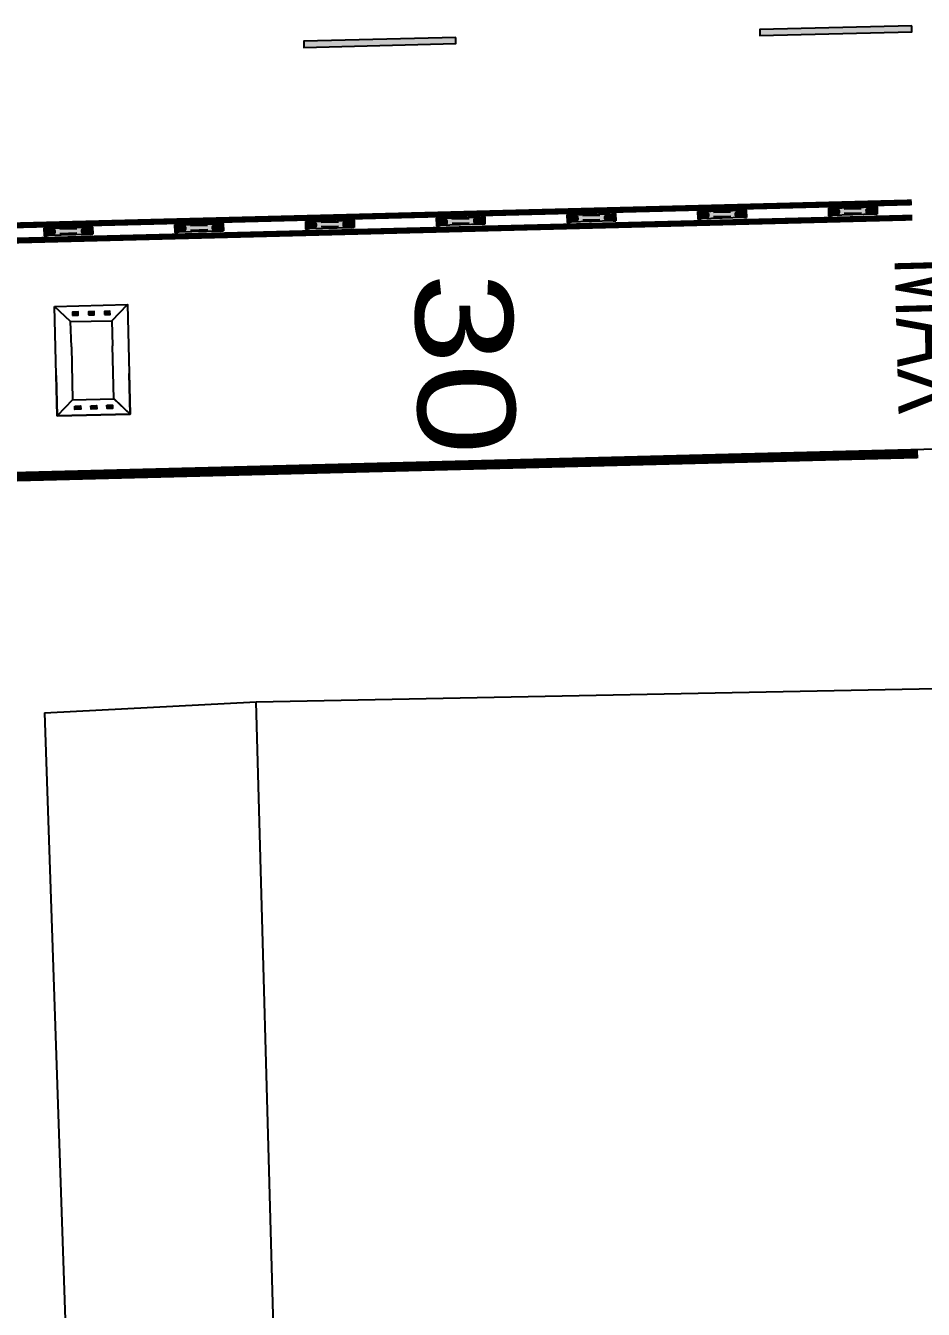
# Model space of a CAD drawing. Header units: metres. Extents: x 668617 to 675126, y 2286318 to 2293677.
# Drawn here: x 669958.98 to 669973.74, y 2287208.99 to 2287230.09 of the extents above; entities that cross this region are included whole.
import ezdxf
from ezdxf.enums import TextEntityAlignment as Align

# ---------------------------------------------------------------- set-up
doc = ezdxf.new("R2010")
doc.units = ezdxf.units.M
doc.header["$MEASUREMENT"] = 0
for name, color, linetype in [('DMTG-D-CONFIBUS', 1, 'Continuous'), ('DMTG-M-REDUCTOR', 252, 'Continuous'), ('DMTG-PB-BANQUETAS', 251, 'Continuous'), ('DMTG-PB-LOTIFICACION', 253, 'Continuous'), ('DMTG-SH-LEYENDA VELOCIDAD', 252, 'Continuous'), ('DMTG-SH-LINEA DISCONTINUA', 252, 'Continuous'), ('DMTG-SH-LINEA DOBLE', 252, 'Continuous'), ('DMTG-SH-LINEA GUARNICION', 40, 'Continuous')]:
    doc.layers.add(name, color=color, linetype=linetype)
doc.styles.add('Arial', font='arial.ttf')

# ---------------------------------------------------------------- blocks, each defined once
blk = doc.blocks.new('*U26')
at = {"ltscale": 0.1, "true_color": 0xf8d731}
h = blk.add_hatch(color=40, dxfattribs=at)
h.dxf.hatch_style = 1
h.paths.add_polyline_path([(0, -0.115), (0, -0.235), (0.163, -0.197, 0.348227), (0.171, -0.187), (0.171, -0.163, 0.348227), (0.163, -0.153)])
h.paths.add_polyline_path([(0.151, -0.171), (0.151, -0.179), (0.02, -0.21), (0.02, -0.14)], flags=16)
at = {"lineweight": 60}
h = blk.add_hatch(color=72, dxfattribs=at)
h.dxf.hatch_style = 1
h.paths.add_polyline_path([(0.02, -0.21), (0.151, -0.179), (0.151, -0.171), (0.02, -0.14)])
at = {"ltscale": 0.1, "true_color": 0xf8d731}
h = blk.add_hatch(color=40, dxfattribs=at)
h.dxf.hatch_style = 1
h.set_gradient(color1=(248, 153, 30), color2=(248, 215, 49), rotation=90, name='CYLINDER')
h.paths.add_polyline_path([(0.756, -0.235), (0.632, -0.207, -0.349253), (0.617, -0.187), (0.617, -0.163, -0.000038), (0.617, -0.163, -0.349253), (0.632, -0.143), (0.756, -0.115), (0.044, -0.115), (0.165, -0.143, -0.348227), (0.181, -0.163), (0.181, -0.187, -0.348227), (0.165, -0.207), (0.044, -0.235)])
h = blk.add_hatch(color=40, dxfattribs=at)
h.dxf.hatch_style = 1
h.paths.add_polyline_path([(0.634, -0.153, 0.349253), (0.627, -0.163), (0.627, -0.187, 0.349253), (0.634, -0.197), (0.8, -0.235), (0.8, -0.115)])
h.paths.add_polyline_path([(0.78, -0.14), (0.647, -0.171), (0.647, -0.179), (0.78, -0.21)], flags=16)
at = {"lineweight": 60}
h = blk.add_hatch(color=22, dxfattribs=at)
h.dxf.hatch_style = 1
h.paths.add_polyline_path([(0.647, -0.179), (0.78, -0.21), (0.78, -0.14), (0.647, -0.171)])
at = {"color": 40, "true_color": 0xf8d731}
for points in [[(0, -0.115), (0, -0.235), (0.163, -0.197, 0.348227), (0.171, -0.187), (0.171, -0.163, 0.348227), (0.163, -0.153)], [(0.617, -0.163), (0.617, -0.187, 0.349253), (0.632, -0.207), (0.756, -0.235), (0.044, -0.235), (0.165, -0.207, 0.348227), (0.181, -0.187), (0.181, -0.163, 0.348227), (0.165, -0.143), (0.044, -0.115), (0.756, -0.115), (0.632, -0.143, 0.349253), (0.617, -0.163, 0.000038)], [(0.8, -0.235), (0.634, -0.197, -0.349253), (0.627, -0.187), (0.627, -0.163, -0.349253), (0.634, -0.153), (0.8, -0.115)]]:
    blk.add_lwpolyline(points, format="xyb", close=True, dxfattribs=at)
for points in [[(0.044, -0.115), (0, -0.115)], [(0.756, -0.115), (0.8, -0.115)], [(0, -0.235), (0.044, -0.235)], [(0.756, -0.235), (0.8, -0.235)]]:
    blk.add_lwpolyline(points, dxfattribs=at)
for points in [[(0.02, -0.14), (0.02, -0.21), (0.151, -0.179), (0.151, -0.171)], [(0.78, -0.21), (0.647, -0.179), (0.647, -0.171), (0.78, -0.14)]]:
    blk.add_lwpolyline(points, close=True, dxfattribs=at)
at = {"color": 1, "ltscale": 0.1}
for points in [[(0.541, -0.139), (0.259, -0.139)], [(0.541, -0.211), (0.259, -0.211)]]:
    blk.add_lwpolyline(points, dxfattribs=at)
blk = doc.blocks.new('*U204')
at = {"layer": 'DMTG-SH-LEYENDA VELOCIDAD', "style": 'Arial', "width": 0.538005}
blk.add_text('MAX', height=1.6, rotation=0.104, dxfattribs=at).set_placement((-0.086, 7.915), (2.52, 7.919), align=Align.FIT)
at = {"layer": 'DMTG-SH-LEYENDA VELOCIDAD', "style": 'Arial', "width": 0.593132}
blk.add_attdef('VEL', text='', height=1.6, dxfattribs=at).set_placement((-0.006, 0), (2.5, 0), align=Align.FIT)
blk = doc.blocks.new('*U156')
for points in [[(87.478, 2.053), (89.977, 2.113), (89.975, 2.213), (87.476, 2.153)], [(79.98, 1.873), (82.479, 1.933), (82.477, 2.033), (79.978, 1.973)]]:
    blk.add_hatch(color=252).paths.add_polyline_path(points)
for points in [[(87.478, 2.053), (89.977, 2.113), (89.975, 2.213), (87.476, 2.153)], [(79.98, 1.873), (82.479, 1.933), (82.477, 2.033), (79.978, 1.973)]]:
    blk.add_lwpolyline(points, close=True)
blk = doc.blocks.new('*U226')
at = {"ltscale": 0.1, "true_color": 0xf8d731}
h = blk.add_hatch(color=40, dxfattribs=at)
h.dxf.hatch_style = 1
h.paths.add_polyline_path([(0.294, 0.357), (0.388, 0.356), (0.388, 0.41), (0.294, 0.411)])
h = blk.add_hatch(color=40, dxfattribs=at)
h.dxf.hatch_style = 1
h.paths.add_polyline_path([(0.558, 0.356), (0.651, 0.355), (0.652, 0.409), (0.558, 0.41)])
h = blk.add_hatch(color=40, dxfattribs=at)
h.dxf.hatch_style = 1
h.paths.add_polyline_path([(0.821, 0.355), (0.915, 0.354), (0.915, 0.408), (0.822, 0.409)])
h = blk.add_hatch(color=40, dxfattribs=at)
h.dxf.hatch_style = 1
h.paths.add_polyline_path([(0.294, -1.137), (0.388, -1.136), (0.388, -1.19), (0.294, -1.191)])
h = blk.add_hatch(color=40, dxfattribs=at)
h.dxf.hatch_style = 1
h.paths.add_polyline_path([(0.558, -1.136), (0.651, -1.135), (0.652, -1.189), (0.558, -1.19)])
h = blk.add_hatch(color=40, dxfattribs=at)
h.dxf.hatch_style = 1
h.paths.add_polyline_path([(0.821, -1.135), (0.915, -1.134), (0.915, -1.188), (0.822, -1.189)])
at = {"linetype": 'Continuous'}
for p, q in [((0.259, 0.254), (0, 0.51)), ((0.939, 0.251), (1.2, 0.51)), ((0.259, -1.034), (0, -1.29)), ((0.939, -1.031), (1.2, -1.29))]:
    blk.add_line(p, q, dxfattribs=at)
at = {"ltscale": 0.1}
blk.add_lwpolyline([(0, 0.51), (1.2, 0.51), (1.2, -1.29), (0, -1.29)], close=True, dxfattribs=at)
at = {"linetype": 'Continuous'}
for points in [[(0.259, 0.254), (0, 0.51)], [(0.939, 0.249), (1.2, 0.51)], [(0.263, -0.159), (0.259, 0.254), (0.939, 0.251), (0.937, -0.162)], [(0.263, -0.159), (0.259, -1.034), (0.939, -1.031), (0.937, -0.162)], [(0, -0.622), (0, -1.29), (1.2, -1.29), (1.2, -0.62)], [(0.259, -1.034), (0, -1.29)], [(0.939, -1.029), (1.2, -1.29)]]:
    blk.add_lwpolyline(points, dxfattribs=at)
at = {"color": 40, "ltscale": 0.1, "true_color": 0xf8d731}
for points in [[(0.294, 0.357), (0.388, 0.356), (0.388, 0.41), (0.294, 0.411)], [(0.558, 0.356), (0.651, 0.355), (0.652, 0.409), (0.558, 0.41)], [(0.821, 0.355), (0.91, 0.354), (0.91, 0.408), (0.822, 0.409)], [(0.294, -1.137), (0.388, -1.136), (0.388, -1.19), (0.294, -1.191)], [(0.558, -1.136), (0.651, -1.135), (0.652, -1.189), (0.558, -1.19)], [(0.821, -1.135), (0.91, -1.134), (0.91, -1.188), (0.822, -1.189)]]:
    blk.add_lwpolyline(points, close=True, dxfattribs=at)

msp = doc.modelspace()

# ---------------------------------------------------------------- linework, layer by layer
at = {"layer": 'DMTG-PB-BANQUETAS'}
msp.add_lwpolyline([(670012.51306, 2287224.13077), (670059.73334, 2287225.37992, -0.3839787), (670063.82992, 2287221.28565), (670065.20734, 2287147.09155), (670065.15884, 2287146.6179), (670065.02446, 2287146.16088), (670064.80732, 2287145.73647), (670064.51553, 2287145.35961), (670064.16019, 2287145.04323), (670063.75137, 2287144.79824), (669947.54261, 2287141.38097, -0.41556022), (669939.30992, 2287149.17912), (669937.69777, 2287214.16606, -0.41000821), (669945.4957, 2287222.40976), (669996.21388, 2287223.70948)], format="xyb", dxfattribs=at)
at = {"layer": 'DMTG-PB-LOTIFICACION'}
for p, q in [((669962.76892, 2287218.98081), (669980.24762, 2287219.32497)), ((669959.28968, 2287218.79604), (669962.76892, 2287218.98081)), ((669963.8782, 2287179.08516), (669962.76892, 2287218.98081)), ((669959.28968, 2287218.79604), (669961.76798, 2287146.13591))]:
    msp.add_line(p, q, dxfattribs=at)
at = {"layer": 'DMTG-SH-LINEA DOBLE', "const_width": 0.1}
for points in [[(669944.4832, 2287226.44535), (669973.54933, 2287227.18838)], [(669944.49148, 2287226.19548), (669973.55557, 2287226.93846)]]:
    msp.add_lwpolyline(points, dxfattribs=at)
at = {"layer": 'DMTG-SH-LINEA GUARNICION', "const_width": 0.15}
msp.add_lwpolyline([(669945.49761, 2287222.33478), (669973.65254, 2287223.05452)], dxfattribs=at)

# ---------------------------------------------------------------- block references
at = {"layer": 'DMTG-D-CONFIBUS', "rotation": 1.472480923577113}
for p in [(669972.1739, 2287227.20893), (669963.57672, 2287226.98877), (669965.72601, 2287227.04381), (669967.87531, 2287227.09885), (669970.0246, 2287227.15389), (669959.27812, 2287226.87869), (669961.42742, 2287226.93373)]:
    msp.add_blockref('*U26', p, dxfattribs=at)
at = {"layer": 'DMTG-M-REDUCTOR', "rotation": 1.46435486391944}
msp.add_blockref('*U226', (669959.46707, 2287224.96779), dxfattribs=at)
at = {"layer": 'DMTG-SH-LEYENDA VELOCIDAD'}
ref = msp.add_blockref('*U204', (669965.35281, 2287226.00603), dxfattribs=dict(at, rotation=271.4116063878199))
ref.add_attrib('VEL', '30', dxfattribs={"height": 1.6, "rotation": 271.411606, "style": 'Arial', "width": 1.206651}).set_placement((669965.37184, 2287226.01841), (669965.44575, 2287223.01932), align=Align.FIT)
at = {"layer": 'DMTG-SH-LINEA DISCONTINUA', "rotation": 180.0955938222612}
msp.add_blockref('*U156', (670053.52556, 2287232.10006), dxfattribs=at)

doc.saveas('drawing.dxf')
